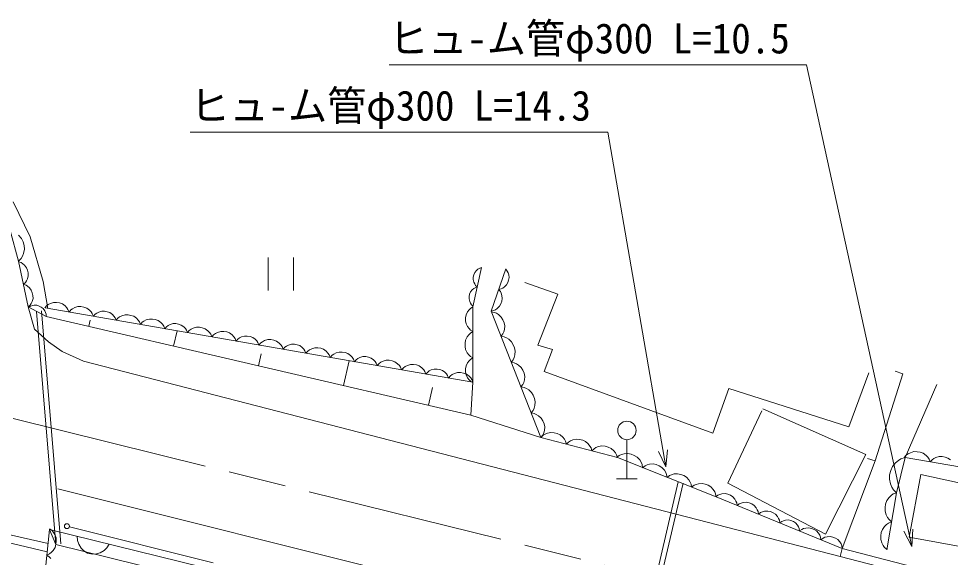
# Model space of a CAD drawing. Units: millimetres, scale not verified. Extents: x 40000 to 680000, y 20000 to 380000.
# Drawn here: x 493880 to 550464, y 270524 to 303241 of the extents above; entities that cross this region are included whole.
import ezdxf
from ezdxf.enums import TextEntityAlignment as Align

# ---------------------------------------------------------------- set-up
doc = ezdxf.new("R2010")
doc.units = ezdxf.units.MM
doc.header["$LTSCALE"] = 1000
doc.linetypes.add('CHAIN', pattern=[18.5, 12, -1.5, 3.5, -1.5])
for name, color, linetype, lineweight in [('M-BGD', 7, 'Continuous', 13), ('M-BMK', 2, 'CHAIN', 13), ('M-STR-HTXT', 7, 'Continuous', 13), ('M-STR-STRC', 7, 'Continuous', 13)]:
    doc.layers.add(name, color=color, linetype=linetype, lineweight=lineweight)
doc.styles.add('ＭＳ ゴシック', font='')
doc.styles.get('ＭＳ ゴシック').set_extended_font_data('MS Gothic')

msp = doc.modelspace()

# ---------------------------------------------------------------- linework, layer by layer
at = {"layer": 'M-BGD'}
for p, q in [((493558, 292117), (494590, 289989)), ((493881, 288507), (493365, 290376)), ((494050, 289894), (493879, 290083)), ((494147, 289684), (494050, 289894)), ((494590, 289989), (495363, 287282)), ((494208, 289464), (494147, 289684)), ((494182, 288984), (494232, 289234)), ((494232, 289234), (494208, 289464)), ((493881, 288507), (494033, 288667)), ((494033, 288667), (494113, 288807)), ((494113, 288807), (494182, 288984)), ((509044, 288733), (509044, 286733)), ((510564, 286733), (510564, 288733)), ((494461, 285735), (493881, 288507)), ((494041, 288422), (493887, 288475)), ((494141, 288357), (494041, 288422)), ((494246, 288264), (494141, 288357)), ((494363, 288117), (494246, 288264)), ((494424, 287958), (494363, 288117)), ((521988, 288120), (521472, 285735)), ((521770, 288020), (521679, 287941)), ((521855, 288075), (521770, 288020)), ((521988, 288120), (521855, 288075)), ((522568, 285477), (523471, 288055)), ((523557, 287909), (523460, 288025)), ((494418, 287442), (494466, 287624)), ((494459, 287794), (494424, 287958)), ((494466, 287624), (494459, 287794)), ((521494, 287539), (521487, 287393)), ((521524, 287680), (521494, 287539)), ((521578, 287816), (521524, 287680)), ((521679, 287941), (521578, 287816)), ((523605, 287809), (523557, 287909)), ((523644, 287685), (523605, 287809)), ((523639, 287356), (523666, 287512)), ((523666, 287512), (523644, 287685)), ((494174, 287105), (494294, 287216)), ((494328, 287051), (494174, 287105)), ((494294, 287216), (494359, 287315)), ((494428, 286986), (494328, 287051)), ((494359, 287315), (494418, 287442)), ((494533, 286894), (494428, 286986)), ((494649, 286747), (494533, 286894)), ((495363, 287282), (495647, 285643)), ((521487, 287393), (521527, 287237)), ((521602, 286902), (521516, 286847)), ((521527, 287237), (521577, 287128)), ((521577, 287128), (521632, 287043)), ((521734, 286947), (521602, 286902)), ((521632, 287043), (521734, 286947)), ((523278, 286877), (523386, 286949)), ((523386, 286949), (523512, 287071)), ((523512, 287071), (523588, 287209)), ((523588, 287209), (523639, 287356)), ((524631, 287217), (526629, 286508)), ((494711, 286588), (494649, 286747)), ((494746, 286424), (494711, 286588)), ((494753, 286253), (494746, 286424)), ((521240, 286366), (521233, 286220)), ((521271, 286507), (521240, 286366)), ((521325, 286643), (521271, 286507)), ((521425, 286768), (521325, 286643)), ((521516, 286847), (521425, 286768)), ((523031, 286798), (523179, 286829)), ((523135, 286673), (523031, 286798)), ((523186, 286566), (523135, 286673)), ((523179, 286829), (523278, 286877)), ((523229, 286432), (523186, 286566)), ((523253, 286246), (523229, 286432)), ((526629, 286508), (525405, 283414)), ((494461, 285735), (494581, 285846)), ((494616, 285788), (494496, 285716)), ((494581, 285846), (494646, 285945)), ((494713, 285818), (494616, 285788)), ((494646, 285945), (494705, 286072)), ((494705, 286072), (494753, 286253)), ((494832, 285837), (494713, 285818)), ((494993, 285833), (494832, 285837)), ((495131, 285787), (494993, 285833)), ((495258, 285720), (495131, 285787)), ((495576, 285808), (495462, 285676)), ((495680, 285881), (495576, 285808)), ((495814, 285949), (495680, 285881)), ((496006, 286007), (495814, 285949)), ((496189, 286006), (496006, 286007)), ((496366, 285975), (496189, 286006)), ((496538, 285915), (496366, 285975)), ((496700, 285795), (496538, 285915)), ((496803, 285686), (496700, 285795)), ((521233, 286220), (521273, 286064)), ((521273, 286064), (521323, 285955)), ((521323, 285955), (521379, 285870)), ((521379, 285870), (521481, 285774)), ((522951, 285639), (523086, 285770)), ((523086, 285770), (523168, 285919)), ((523168, 285919), (523223, 286078)), ((523223, 286078), (523253, 286246)), ((495557, 285154), (494461, 285735)), ((494848, 284381), (494461, 285735)), ((494973, 285463), (496140, 271312)), ((495375, 285631), (495258, 285720)), ((495272, 285488), (496439, 271336)), ((495468, 285500), (495375, 285631)), ((495519, 285392), (495468, 285500)), ((521472, 281158), (495492, 285670)), ((495492, 285670), (521472, 281158)), ((495549, 285294), (495519, 285392)), ((495557, 285154), (495549, 285294)), ((496876, 285582), (496803, 285686)), ((496939, 285419), (496876, 285582)), ((497054, 285551), (496939, 285419)), ((497158, 285624), (497054, 285551)), ((497292, 285693), (497158, 285624)), ((497484, 285750), (497292, 285693)), ((497667, 285749), (497484, 285750)), ((497844, 285718), (497667, 285749)), ((498016, 285658), (497844, 285718)), ((498178, 285539), (498016, 285658)), ((498281, 285429), (498178, 285539)), ((498354, 285325), (498281, 285429)), ((498417, 285162), (498354, 285325)), ((498524, 285286), (498417, 285162)), ((498621, 285354), (498524, 285286)), ((498746, 285418), (498621, 285354)), ((498926, 285472), (498746, 285418)), ((499096, 285470), (498926, 285472)), ((499262, 285442), (499096, 285470)), ((499422, 285385), (499262, 285442)), ((499574, 285274), (499422, 285385)), ((499669, 285172), (499574, 285274)), ((500149, 285196), (500015, 285128)), ((500341, 285254), (500149, 285196)), ((500524, 285253), (500341, 285254)), ((500701, 285222), (500524, 285253)), ((500874, 285162), (500701, 285222)), ((521052, 285255), (521022, 285075)), ((521142, 285435), (521052, 285255)), ((521232, 285555), (521142, 285435)), ((521322, 285645), (521232, 285555)), ((521472, 285735), (521322, 285645)), ((521472, 285735), (521472, 281158)), ((522568, 285477), (522728, 285510)), ((525598, 277805), (522568, 285477)), ((522770, 285401), (522586, 285432)), ((522728, 285510), (522835, 285561)), ((522894, 285347), (522770, 285401)), ((522835, 285561), (522951, 285639)), ((523031, 285264), (522894, 285347)), ((523191, 285120), (523031, 285264)), ((521343, 279159), (495557, 285154)), ((498135, 284555), (498223, 284933)), ((499738, 285075), (499669, 285172)), ((499797, 284923), (499738, 285075)), ((499911, 285055), (499797, 284923)), ((500015, 285128), (499911, 285055)), ((501035, 285042), (500874, 285162)), ((501138, 284933), (501035, 285042)), ((501212, 284829), (501138, 284933)), ((501275, 284666), (501212, 284829)), ((501389, 284798), (501275, 284666)), ((501493, 284871), (501389, 284798)), ((501627, 284940), (501493, 284871)), ((501819, 284997), (501627, 284940)), ((502002, 284996), (501819, 284997)), ((502179, 284965), (502002, 284996)), ((502351, 284905), (502179, 284965)), ((502513, 284786), (502351, 284905)), ((502616, 284676), (502513, 284786)), ((502689, 284572), (502616, 284676)), ((503081, 284665), (502956, 284601)), ((503261, 284719), (503081, 284665)), ((503431, 284717), (503261, 284719)), ((503597, 284689), (503431, 284717)), ((503757, 284632), (503597, 284689)), ((503909, 284521), (503757, 284632)), ((521022, 285075), (521022, 284895)), ((521022, 284895), (521052, 284715)), ((521052, 284715), (521142, 284535)), ((523291, 284954), (523191, 285120)), ((523361, 284775), (523291, 284954)), ((523402, 284585), (523361, 284775)), ((495686, 283607), (494848, 284381)), ((502752, 284409), (502689, 284572)), ((502859, 284533), (502752, 284409)), ((502956, 284601), (502859, 284533)), ((503293, 283356), (503507, 284278)), ((504005, 284419), (503909, 284521)), ((504073, 284322), (504005, 284419)), ((504132, 284170), (504073, 284322)), ((504246, 284302), (504132, 284170)), ((504350, 284375), (504246, 284302)), ((504484, 284443), (504350, 284375)), ((504677, 284501), (504484, 284443)), ((504859, 284500), (504677, 284501)), ((505036, 284469), (504859, 284500)), ((505209, 284409), (505036, 284469)), ((505371, 284289), (505209, 284409)), ((505473, 284180), (505371, 284289)), ((505547, 284076), (505473, 284180)), ((505610, 283913), (505547, 284076)), ((505828, 284118), (505724, 284045)), ((505962, 284187), (505828, 284118)), ((506154, 284244), (505962, 284187)), ((506337, 284243), (506154, 284244)), ((506514, 284212), (506337, 284243)), ((506686, 284152), (506514, 284212)), ((506848, 284033), (506686, 284152)), ((521142, 284535), (521232, 284415)), ((521312, 284139), (521216, 284043)), ((521232, 284415), (521322, 284325)), ((521472, 284235), (521312, 284139)), ((521322, 284325), (521472, 284235)), ((523173, 283944), (523287, 284092)), ((523287, 284092), (523341, 284216)), ((523341, 284216), (523383, 284371)), ((523383, 284371), (523402, 284585)), ((496524, 283027), (495686, 283607)), ((505724, 284045), (505610, 283913)), ((506951, 283923), (506848, 284033)), ((507025, 283819), (506951, 283923)), ((507088, 283656), (507025, 283819)), ((507194, 283780), (507088, 283656)), ((507291, 283848), (507194, 283780)), ((507416, 283912), (507291, 283848)), ((507596, 283966), (507416, 283912)), ((507766, 283965), (507596, 283966)), ((507932, 283936), (507766, 283965)), ((508093, 283879), (507932, 283936)), ((508244, 283768), (508093, 283879)), ((508340, 283666), (508244, 283768)), ((508408, 283569), (508340, 283666)), ((508467, 283417), (508408, 283569)), ((508581, 283549), (508467, 283417)), ((508685, 283622), (508581, 283549)), ((508819, 283690), (508685, 283622)), ((509012, 283748), (508819, 283690)), ((509194, 283747), (509012, 283748)), ((509371, 283716), (509194, 283747)), ((509544, 283656), (509371, 283716)), ((509706, 283536), (509544, 283656)), ((509808, 283427), (509706, 283536)), ((521024, 283723), (520992, 283531)), ((520992, 283531), (520992, 283339)), ((521120, 283915), (521024, 283723)), ((521216, 284043), (521120, 283915)), ((523369, 283911), (523173, 283944)), ((523501, 283854), (523369, 283911)), ((523646, 283765), (523501, 283854)), ((523816, 283613), (523646, 283765)), ((523923, 283436), (523816, 283613)), ((497813, 282447), (496524, 283027)), ((509882, 283323), (509808, 283427)), ((509945, 283160), (509882, 283323)), ((510051, 283283), (509945, 283160)), ((510149, 283352), (510051, 283283)), ((510273, 283415), (510149, 283352)), ((510453, 283469), (510273, 283415)), ((510624, 283468), (510453, 283469)), ((510789, 283439), (510624, 283468)), ((510950, 283383), (510789, 283439)), ((511101, 283272), (510950, 283383)), ((511197, 283170), (511101, 283272)), ((511265, 283073), (511197, 283170)), ((511324, 282920), (511265, 283073)), ((511438, 283053), (511324, 282920)), ((511542, 283126), (511438, 283053)), ((511676, 283194), (511542, 283126)), ((511869, 283252), (511676, 283194)), ((512051, 283251), (511869, 283252)), ((512229, 283220), (512051, 283251)), ((512401, 283159), (512229, 283220)), ((512563, 283040), (512401, 283159)), ((512666, 282931), (512563, 283040)), ((512739, 282827), (512666, 282931)), ((513154, 282937), (513020, 282869)), ((513347, 282995), (513154, 282937)), ((513529, 282994), (513347, 282995)), ((513707, 282963), (513529, 282994)), ((513879, 282903), (513707, 282963)), ((520992, 283339), (521024, 283147)), ((521024, 283147), (521120, 282955)), ((521120, 282955), (521216, 282827)), ((523998, 283246), (523923, 283436)), ((524041, 283044), (523998, 283246)), ((524021, 282816), (524041, 283044)), ((525405, 283414), (526307, 283156)), ((526307, 283156), (525791, 281802)), ((543777, 270585), (497813, 282447)), ((508450, 282157), (508619, 282885)), ((512802, 282664), (512739, 282827)), ((512916, 282796), (512802, 282664)), ((513020, 282869), (512916, 282796)), ((513607, 280958), (513957, 282463)), ((514041, 282783), (513879, 282903)), ((514144, 282674), (514041, 282783)), ((514217, 282570), (514144, 282674)), ((514280, 282407), (514217, 282570)), ((514387, 282530), (514280, 282407)), ((514484, 282599), (514387, 282530)), ((514608, 282662), (514484, 282599)), ((514788, 282716), (514608, 282662)), ((514959, 282715), (514788, 282716)), ((515124, 282686), (514959, 282715)), ((515285, 282630), (515124, 282686)), ((515436, 282519), (515285, 282630)), ((515532, 282417), (515436, 282519)), ((515600, 282320), (515532, 282417)), ((515878, 282373), (515774, 282300)), ((516011, 282441), (515878, 282373)), ((516204, 282499), (516011, 282441)), ((516386, 282498), (516204, 282499)), ((516564, 282467), (516386, 282498)), ((516736, 282406), (516564, 282467)), ((516898, 282287), (516736, 282406)), ((521232, 282455), (521142, 282335)), ((521216, 282827), (521312, 282731)), ((521322, 282545), (521232, 282455)), ((521312, 282731), (521472, 282635)), ((521472, 282635), (521322, 282545)), ((523798, 282363), (523919, 282520)), ((523982, 282332), (523798, 282363)), ((523919, 282520), (523976, 282652)), ((523976, 282652), (524021, 282816)), ((515659, 282167), (515600, 282320)), ((515774, 282300), (515659, 282167)), ((517001, 282178), (516898, 282287)), ((517074, 282074), (517001, 282178)), ((517137, 281911), (517074, 282074)), ((517251, 282043), (517137, 281911)), ((517355, 282116), (517251, 282043)), ((517489, 282184), (517355, 282116)), ((517682, 282242), (517489, 282184)), ((517864, 282241), (517682, 282242)), ((518042, 282210), (517864, 282241)), ((518214, 282150), (518042, 282210)), ((518376, 282030), (518214, 282150)), ((518479, 281921), (518376, 282030)), ((518552, 281817), (518479, 281921)), ((518615, 281654), (518552, 281817)), ((518819, 281846), (518722, 281777)), ((518943, 281909), (518819, 281846)), ((519123, 281963), (518943, 281909)), ((519294, 281962), (519123, 281963)), ((519459, 281933), (519294, 281962)), ((519620, 281877), (519459, 281933)), ((519771, 281766), (519620, 281877)), ((521052, 282155), (521022, 281975)), ((521022, 281975), (521022, 281795)), ((521022, 281795), (521052, 281615)), ((521142, 282335), (521052, 282155)), ((524107, 282278), (523982, 282332)), ((524243, 282194), (524107, 282278)), ((524403, 282051), (524243, 282194)), ((524503, 281884), (524403, 282051)), ((524574, 281706), (524503, 281884)), ((525791, 281802), (536042, 278063)), ((547581, 281673), (547104, 281824)), ((518722, 281777), (518615, 281654)), ((519867, 281664), (519771, 281766)), ((519935, 281567), (519867, 281664)), ((519994, 281414), (519935, 281567)), ((520109, 281547), (519994, 281414)), ((520213, 281620), (520109, 281547)), ((520346, 281688), (520213, 281620)), ((520539, 281746), (520346, 281688)), ((520722, 281745), (520539, 281746)), ((520899, 281714), (520722, 281745)), ((521071, 281653), (520899, 281714)), ((521052, 281615), (521142, 281435)), ((521233, 281534), (521071, 281653)), ((521142, 281435), (521232, 281315)), ((521232, 281315), (521322, 281225)), ((521336, 281425), (521233, 281534)), ((521322, 281225), (521472, 281135)), ((521409, 281321), (521336, 281425)), ((521472, 281158), (521409, 281321)), ((524553, 281147), (524596, 281302)), ((524614, 281515), (524574, 281706)), ((524596, 281302), (524614, 281515)), ((544293, 278450), (545518, 281738)), ((545905, 276387), (547581, 281673)), ((518765, 279759), (519015, 280837)), ((521472, 281158), (521343, 279159)), ((524386, 280875), (524499, 281023)), ((524581, 280842), (524386, 280875)), ((524499, 281023), (524553, 281147)), ((524714, 280785), (524581, 280842)), ((524858, 280696), (524714, 280785)), ((525028, 280543), (524858, 280696)), ((536042, 278063), (537009, 280771)), ((537009, 280771), (544293, 278450)), ((547710, 276580), (549644, 281029)), ((525135, 280366), (525028, 280543)), ((525210, 280176), (525135, 280366)), ((525253, 279974), (525210, 280176)), ((525131, 279451), (525188, 279583)), ((525188, 279583), (525233, 279747)), ((525233, 279747), (525253, 279974)), ((539071, 279546), (545325, 276774)), ((521343, 279159), (525598, 277805)), ((525010, 279293), (525131, 279451)), ((525194, 279263), (525010, 279293)), ((525319, 279209), (525194, 279263)), ((525455, 279125), (525319, 279209)), ((525615, 278982), (525455, 279125)), ((525715, 278815), (525615, 278982)), ((536944, 275033), (539007, 279417)), ((525786, 278636), (525715, 278815)), ((525827, 278446), (525786, 278636)), ((525808, 278232), (525827, 278446)), ((525598, 277805), (525712, 277953)), ((525732, 277935), (525598, 277805)), ((525712, 277953), (525766, 278078)), ((525849, 278004), (525732, 277935)), ((525766, 278078), (525808, 278232)), ((525998, 278064), (525849, 278004)), ((526208, 278108), (525998, 278064)), ((526402, 278090), (526208, 278108)), ((526587, 278041), (526402, 278090)), ((526765, 277961), (526587, 278041)), ((526926, 277819), (526765, 277961)), ((530240, 276580), (525598, 277805)), ((527025, 277693), (526926, 277819)), ((527093, 277576), (527025, 277693)), ((527145, 277397), (527093, 277576)), ((527279, 277527), (527145, 277397)), ((527396, 277595), (527279, 277527)), ((527545, 277656), (527396, 277595)), ((527755, 277699), (527545, 277656)), ((527949, 277681), (527755, 277699)), ((528134, 277632), (527949, 277681)), ((528312, 277552), (528134, 277632)), ((528473, 277411), (528312, 277552)), ((528572, 277285), (528473, 277411)), ((528641, 277168), (528572, 277285)), ((529302, 277291), (529092, 277247)), ((529496, 277273), (529302, 277291)), ((529681, 277224), (529496, 277273)), ((530820, 277671), (530820, 275291)), ((528693, 276989), (528641, 277168)), ((528826, 277119), (528693, 276989)), ((528943, 277187), (528826, 277119)), ((529092, 277247), (528943, 277187)), ((529859, 277144), (529681, 277224)), ((530020, 277002), (529859, 277144)), ((530119, 276877), (530020, 277002)), ((530188, 276760), (530119, 276877)), ((530240, 276580), (530188, 276760)), ((530353, 276718), (530195, 276598)), ((530485, 276775), (530353, 276718)), ((530650, 276820), (530485, 276775)), ((530877, 276839), (530650, 276820)), ((531079, 276795), (530877, 276839)), ((531268, 276720), (531079, 276795)), ((531445, 276613), (531268, 276720)), ((545325, 276774), (542875, 271939)), ((547785, 276730), (547664, 276588)), ((547896, 276808), (547785, 276730)), ((548039, 276881), (547896, 276808)), ((548244, 276943), (548039, 276881)), ((548439, 276942), (548244, 276943)), ((548628, 276910), (548439, 276942)), ((548812, 276845), (548628, 276910)), ((548985, 276718), (548812, 276845)), ((549095, 276602), (548985, 276718)), ((536235, 274195), (530240, 276580)), ((531597, 276443), (531445, 276613)), ((531686, 276298), (531597, 276443)), ((531743, 276165), (531686, 276298)), ((531775, 275970), (531743, 276165)), ((532048, 276136), (531923, 276083)), ((532202, 276178), (532048, 276136)), ((532416, 276197), (532202, 276178)), ((532606, 276155), (532416, 276197)), ((532785, 276084), (532606, 276155)), ((543903, 271069), (545905, 276387)), ((545905, 276387), (545428, 276538)), ((547136, 276267), (546945, 276041)), ((547306, 276407), (547136, 276267)), ((547710, 276580), (547194, 274453)), ((547465, 276504), (547306, 276407)), ((547710, 276580), (547465, 276504)), ((555252, 275283), (547710, 276580)), ((549173, 276491), (549095, 276602)), ((549240, 276317), (549173, 276491)), ((549354, 276450), (549240, 276317)), ((549458, 276523), (549354, 276450)), ((549592, 276592), (549458, 276523)), ((549785, 276650), (549592, 276592)), ((549967, 276649), (549785, 276650)), ((550144, 276618), (549967, 276649)), ((550317, 276558), (550144, 276618)), ((550479, 276439), (550317, 276558)), ((531923, 276083), (531775, 275970)), ((532951, 275984), (532785, 276084)), ((533094, 275823), (532951, 275984)), ((533178, 275687), (533094, 275823)), ((533232, 275562), (533178, 275687)), ((533689, 275587), (533535, 275545)), ((533903, 275605), (533689, 275587)), ((534093, 275564), (533903, 275605)), ((546840, 275795), (546778, 275539)), ((546945, 276041), (546840, 275795)), ((530190, 275291), (531450, 275291)), ((533943, 275107), (531042, 262707)), ((534236, 275039), (531334, 262639)), ((533262, 275378), (533232, 275562)), ((533410, 275491), (533262, 275378)), ((533535, 275545), (533410, 275491)), ((534272, 275493), (534093, 275564)), ((534438, 275392), (534272, 275493)), ((534581, 275232), (534438, 275392)), ((534664, 275095), (534581, 275232)), ((534718, 274971), (534664, 275095)), ((535390, 275014), (535176, 274995)), ((535580, 274972), (535390, 275014)), ((542875, 271939), (536944, 275033)), ((546778, 275539), (546759, 275272)), ((546759, 275272), (546825, 274984)), ((548677, 275549), (547968, 271745)), ((548677, 275549), (555006, 274193)), ((534748, 274787), (534718, 274971)), ((534897, 274900), (534748, 274787)), ((535021, 274954), (534897, 274900)), ((535176, 274995), (535021, 274954)), ((535758, 274901), (535580, 274972)), ((535925, 274801), (535758, 274901)), ((536068, 274641), (535925, 274801)), ((536151, 274504), (536068, 274641)), ((536205, 274379), (536151, 274504)), ((547194, 274453), (546614, 270972)), ((546825, 274984), (546912, 274782)), ((546912, 274782), (547009, 274622)), ((547194, 274453), (546999, 274376)), ((547009, 274622), (547192, 274442)), ((495667, 271356), (483605, 274165)), ((536235, 274195), (536205, 274379)), ((536348, 274300), (536217, 274202)), ((543903, 271069), (536235, 274195)), ((536457, 274346), (536348, 274300)), ((536593, 274382), (536457, 274346)), ((536780, 274396), (536593, 274382)), ((536946, 274359), (536780, 274396)), ((537102, 274295), (536946, 274359)), ((537247, 274206), (537102, 274295)), ((537371, 274065), (537247, 274206)), ((537443, 273945), (537371, 274065)), ((537489, 273835), (537443, 273945)), ((546602, 273968), (546531, 273761)), ((546744, 274163), (546602, 273968)), ((546875, 274287), (546744, 274163)), ((546999, 274376), (546875, 274287)), ((483503, 273713), (495615, 270859)), ((537514, 273674), (537489, 273835)), ((537644, 273772), (537514, 273674)), ((537754, 273818), (537644, 273772)), ((537889, 273853), (537754, 273818)), ((538076, 273868), (537889, 273853)), ((538243, 273830), (538076, 273868)), ((538398, 273767), (538243, 273830)), ((538543, 273677), (538398, 273767)), ((538667, 273536), (538543, 273677)), ((538739, 273416), (538667, 273536)), ((538785, 273307), (538739, 273416)), ((538810, 273145), (538785, 273307)), ((539186, 273325), (539050, 273289)), ((539373, 273339), (539186, 273325)), ((539539, 273302), (539373, 273339)), ((546531, 273761), (546496, 273548)), ((546496, 273548), (546496, 273329)), ((546496, 273329), (546567, 273098)), ((538941, 273243), (538810, 273145)), ((539050, 273289), (538941, 273243)), ((539695, 273238), (539539, 273302)), ((539840, 273149), (539695, 273238)), ((539963, 273008), (539840, 273149)), ((540035, 272888), (539963, 273008)), ((540081, 272778), (540035, 272888)), ((540106, 272617), (540081, 272778)), ((540329, 272751), (540228, 272708)), ((540455, 272784), (540329, 272751)), ((540629, 272797), (540455, 272784)), ((540783, 272762), (540629, 272797)), ((540928, 272703), (540783, 272762)), ((546567, 273098), (546650, 272938)), ((546650, 272938), (546738, 272814)), ((546738, 272814), (546898, 272678)), ((495427, 269076), (495758, 272220)), ((495758, 272220), (506364, 269598)), ((496140, 271312), (495758, 272220)), ((495911, 272146), (495762, 272258)), ((496959, 272383), (505700, 270198)), ((540228, 272708), (540106, 272617)), ((541062, 272620), (540928, 272703)), ((541177, 272489), (541062, 272620)), ((541244, 272378), (541177, 272489)), ((541287, 272276), (541244, 272378)), ((541310, 272126), (541287, 272276)), ((541441, 272224), (541310, 272126)), ((541550, 272270), (541441, 272224)), ((541686, 272306), (541550, 272270)), ((541873, 272320), (541686, 272306)), ((542039, 272282), (541873, 272320)), ((542195, 272219), (542039, 272282)), ((542340, 272130), (542195, 272219)), ((546339, 272219), (546272, 272024)), ((546473, 272404), (546339, 272219)), ((546596, 272521), (546473, 272404)), ((546714, 272605), (546596, 272521)), ((546898, 272678), (546714, 272605)), ((495997, 272040), (495911, 272146)), ((496079, 271903), (495997, 272040)), ((496154, 271702), (496079, 271903)), ((496166, 271508), (496154, 271702)), ((497439, 271804), (497459, 271552)), ((542464, 271988), (542340, 272130)), ((542536, 271868), (542464, 271988)), ((542582, 271759), (542536, 271868)), ((542607, 271598), (542582, 271759)), ((542737, 271696), (542607, 271598)), ((542847, 271742), (542737, 271696)), ((542982, 271777), (542847, 271742)), ((543169, 271791), (542982, 271777)), ((543336, 271754), (543169, 271791)), ((543491, 271691), (543336, 271754)), ((543636, 271601), (543491, 271691)), ((546272, 272024), (546239, 271822)), ((546239, 271822), (546239, 271616)), ((546239, 271616), (546306, 271398)), ((547968, 271745), (553254, 270778)), ((495978, 270948), (496094, 271129)), ((496094, 271129), (496146, 271317)), ((506170, 268839), (496140, 271312)), ((496146, 271317), (496166, 271508)), ((497459, 271552), (497528, 271329)), ((497528, 271329), (497674, 271087)), ((497674, 271087), (497839, 270923)), ((499081, 270945), (499245, 271111)), ((499245, 271111), (499381, 271324)), ((543760, 271460), (543636, 271601)), ((543832, 271340), (543760, 271460)), ((543903, 271069), (543777, 270585)), ((543878, 271230), (543832, 271340)), ((543903, 271069), (543878, 271230)), ((543903, 271069), (553741, 268517)), ((546306, 271398), (546384, 271247)), ((546384, 271247), (546468, 271129)), ((546468, 271129), (546619, 271001)), ((495595, 270667), (495764, 270746)), ((495744, 270555), (495595, 270667)), ((495829, 270449), (495744, 270555)), ((495764, 270746), (495870, 270831)), ((495870, 270831), (495978, 270948)), ((497839, 270923), (498053, 270787)), ((498053, 270787), (498364, 270710)), ((498364, 270710), (498616, 270731)), ((498616, 270731), (498839, 270799)), ((498839, 270799), (499081, 270945)), ((543777, 270585), (553616, 268033))]:
    msp.add_line(p, q, dxfattribs=at)
for centre, radius in [((530820, 278231), 560), ((496813, 272419), 150)]:
    msp.add_circle(centre, radius, dxfattribs=at)
at = {"layer": 'M-BMK'}
msp.add_line((457644, 287855), (551800, 264526), dxfattribs=at)
at = {"layer": 'M-STR-HTXT'}
for p, q in [((541728, 300429), (516378, 300429)), ((548132, 271193), (541728, 300429)), ((529656, 296345), (504306, 296345)), ((533183, 276020), (529656, 296345)), ((533183, 276020), (532736, 276957)), ((533288, 277053), (533183, 276020)), ((548192, 272230), (548132, 271193)), ((548132, 271193), (547645, 272110))]:
    msp.add_line(p, q, dxfattribs=at)
at = {"layer": 'M-STR-STRC'}
msp.add_line((496252, 274681), (542963, 263032), dxfattribs=at)

# ---------------------------------------------------------------- texts
at = {"layer": 'M-STR-HTXT', "style": 'ＭＳ ゴシック', "width": 0.95}
for s, p in [('ヒュ-ム管φ300 L=10.5', (516378, 300578)), ('ヒュ-ム管φ300 L=14.3', (504306, 296494))]:
    msp.add_text(s, height=1833, dxfattribs=at).set_placement(p, align=Align.BOTTOM_LEFT)

doc.saveas('drawing.dxf')
